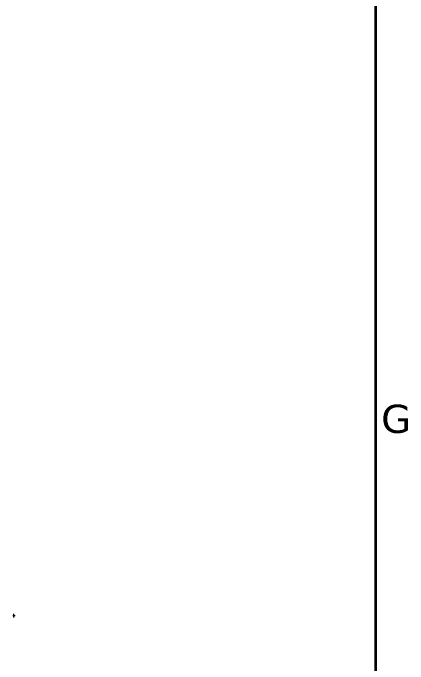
# Model space of a CAD drawing. Header units: millimetres. Extents: x 0 to 84100, y 0 to 59400.
# Drawn here: x 78891 to 82388, y 46089 to 51859 of the extents above; entities that cross this region are included whole.
import ezdxf

# ---------------------------------------------------------------- set-up
doc = ezdxf.new("R2010")
doc.units = ezdxf.units.MM
doc.header["$LTSCALE"] = 100
doc.layers.add('Border (ISO)', color=7, linetype='Continuous', lineweight=35)
doc.layers.add('Visible (ISO)', color=7, linetype='Continuous', lineweight=35)
doc.styles.add('Note Text (ISO)', font='verdana.ttf')

# ---------------------------------------------------------------- blocks, each defined once
blk = doc.blocks.new('Borders Default Border')
at = {"layer": 'Border (ISO)', "flags": 128}
blk.add_lwpolyline([(20, 20), (20, 574), (821, 574), (821, 20), (20, 20)], dxfattribs=at)
at = {"layer": 'Border (ISO)', "insert": (821.506, 481.326), "char_height": 2.5, "attachment_point": 7, "style": 'Note Text (ISO)'}
blk.add_mtext('G', dxfattribs=at)

msp = doc.modelspace()

# ---------------------------------------------------------------- linework, layer by layer
at = {"layer": 'Visible (ISO)'}
for p, q in [((78901.26, 46521.57), (78891.26, 46521.57)), ((78891.26, 46513.57), (78901.26, 46513.57)), ((78901.26, 46513.57), (78901.26, 46521.57))]:
    msp.add_line(p, q, dxfattribs=at)

# ---------------------------------------------------------------- block references
at = {"xscale": 100, "yscale": 100, "zscale": 100}
msp.add_blockref('Borders Default Border', (0, 0), dxfattribs=at)

doc.saveas('drawing.dxf')
